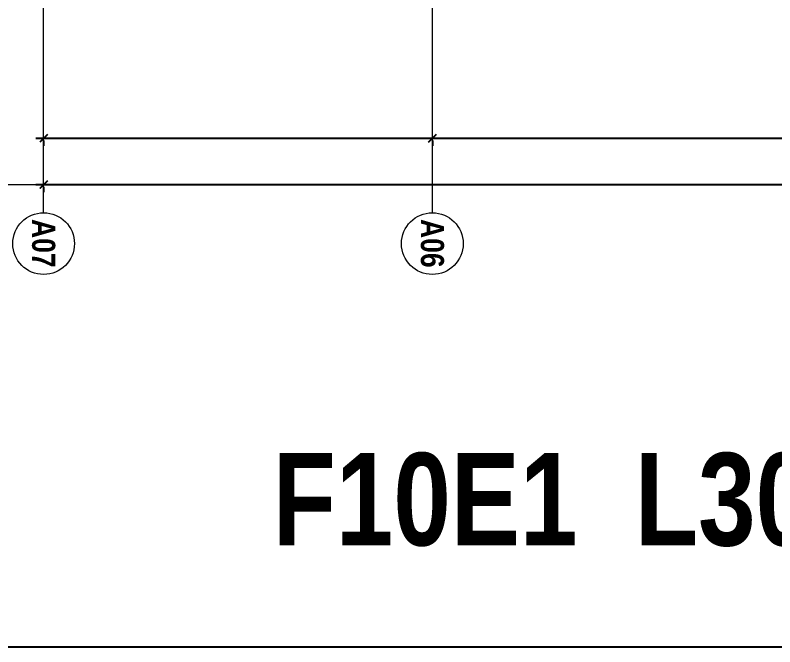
# Model space of a CAD drawing. Extents: x -15449 to 527173, y -170839 to 146543.
# Drawn here: x 237124 to 261743, y -160078 to -139614 of the extents above; entities that cross this region are included whole.
import ezdxf

# ---------------------------------------------------------------- set-up
doc = ezdxf.new("R2010")
doc.units = 0
doc.header["$LTSCALE"] = 8
doc.linetypes.add('IDA - Grid Line', pattern=[3500, 2000, -500, 500, -500])
doc.layers.get('0').update_dxf_attribs({"color": 1, "linetype": 'CONTINUOUS'})
doc.layers.get('Defpoints').update_dxf_attribs({"linetype": 'CONTINUOUS'})
doc.layers.add('1', color=1, linetype='CONTINUOUS')
doc.layers.add('A-_ANOTGRID_E', color=7, linetype='CONTINUOUS', lineweight=9)
doc.layers.add('A-ANOT----_D', color=7, linetype='CONTINUOUS', lineweight=9)
doc.styles.add('Arial Narrow_2', font='ARIALN.TTF', dxfattribs={"width": 0.8, "height": 0.22})
doc.styles.add('Arial Narrow_B', font='ARIALNB.TTF', dxfattribs={"height": 750})
doc.styles.add('Site Area', font='arial.ttf', dxfattribs={"width": 0.8})
doc.dimstyles.new('IDA_-_Arial_-_2_5mm_-_Black_-_Diagonal', dxfattribs={"dimscale": 304.8, "dimtxt": 639.644359, "dimasz": 0.82021, "dimexe": 0.82021, "dimexo": 0.82021, "dimgap": 0, "dimtad": 1, "dimdec": 0, "dimzin": 0, "dimdsep": 46, "dimtxsty": 'Arial Narrow_2', "dimblk1": 'OBLIQUE', "dimblk2": 'OBLIQUE', "dimsah": 1, "dimcen": 0.09, "dimdle": 0.82021, "dimazin": 0, "dimtfac": 1, "dimtdec": 4, "dimtix": 1, "dimtmove": 0, "dimatfit": 3, "dimfxl": 1, "dimtvp": 1, "dimtolj": 1, "dimtzin": 0, "dimarcsym": 2})

# ---------------------------------------------------------------- blocks, each defined once
blk = doc.blocks.new('_Oblique')
at = {"color": 0, "linetype": 'ByBlock', "lineweight": -2}
blk.add_line((-0.5, -0.5), (0.5, 0.5), dxfattribs=at)
blk = doc.blocks.new('*D311')
at = {"layer": 'A-ANOT----_D', "color": 0, "lineweight": -2, "transparency": 16777216}
for p, q in [((237794, -145101), (312694, -145101)), ((238044, -145174), (238044, -145351)), ((312444, -145174), (312444, -145351))]:
    blk.add_line(p, q, dxfattribs=at)
at = {"layer": 'Defpoints', "color": 0, "transparency": 16777216}
for p in [(238044, -144924), (312444, -144924), (312444, -145101)]:
    blk.add_point(p, dxfattribs=at)
at = {"layer": 'A-ANOT----_D', "color": 0, "lineweight": -2, "transparency": 16777216, "xscale": 250, "yscale": 250, "zscale": 250, "rotation": 180}
blk.add_blockref('_Oblique', (238044, -145101), dxfattribs=at)
at = {"layer": 'A-ANOT----_D', "color": 0, "lineweight": -2, "transparency": 16777216, "xscale": 250, "yscale": 250, "zscale": 250}
blk.add_blockref('_Oblique', (312444, -145101), dxfattribs=at)
at = {"layer": 'A-ANOT----_D', "color": 0, "transparency": 16777216, "insert": (275244, -145100), "char_height": 0.22, "width": 2375.82, "attachment_point": 5, "style": 'Arial Narrow_2'}
blk.add_mtext('\\A1;74400', dxfattribs=at)
blk = doc.blocks.new('*D312')
at = {"layer": 'A-ANOT----_D', "color": 0, "lineweight": -2, "transparency": 16777216}
for p, q in [((237794, -143601), (250894, -143601)), ((238044, -143674), (238044, -143851)), ((250644, -143674), (250644, -143851))]:
    blk.add_line(p, q, dxfattribs=at)
at = {"layer": 'Defpoints', "color": 0, "transparency": 16777216}
for p in [(238044, -143424), (250644, -143424), (250644, -143601)]:
    blk.add_point(p, dxfattribs=at)
at = {"layer": 'A-ANOT----_D', "color": 0, "lineweight": -2, "transparency": 16777216, "xscale": 250, "yscale": 250, "zscale": 250, "rotation": 180}
blk.add_blockref('_Oblique', (238044, -143601), dxfattribs=at)
at = {"layer": 'A-ANOT----_D', "color": 0, "lineweight": -2, "transparency": 16777216, "xscale": 250, "yscale": 250, "zscale": 250}
blk.add_blockref('_Oblique', (250644, -143601), dxfattribs=at)
at = {"layer": 'A-ANOT----_D', "color": 0, "transparency": 16777216, "insert": (244344, -143600), "char_height": 0.22, "width": 2375.82, "attachment_point": 5, "style": 'Arial Narrow_2'}
blk.add_mtext('\\A1;12600', dxfattribs=at)
blk = doc.blocks.new('*D313')
at = {"layer": 'A-ANOT----_D', "color": 0, "lineweight": -2, "transparency": 16777216}
for p, q in [((250394, -143601), (263494, -143601)), ((250644, -143674), (250644, -143851)), ((263244, -143674), (263244, -143851))]:
    blk.add_line(p, q, dxfattribs=at)
at = {"layer": 'Defpoints', "color": 0, "transparency": 16777216}
for p in [(250644, -143424), (263244, -143424), (263244, -143601)]:
    blk.add_point(p, dxfattribs=at)
at = {"layer": 'A-ANOT----_D', "color": 0, "lineweight": -2, "transparency": 16777216, "xscale": 250, "yscale": 250, "zscale": 250, "rotation": 180}
blk.add_blockref('_Oblique', (250644, -143601), dxfattribs=at)
at = {"layer": 'A-ANOT----_D', "color": 0, "lineweight": -2, "transparency": 16777216, "xscale": 250, "yscale": 250, "zscale": 250}
blk.add_blockref('_Oblique', (263244, -143601), dxfattribs=at)
at = {"layer": 'A-ANOT----_D', "color": 0, "transparency": 16777216, "insert": (256944, -143600), "char_height": 0.22, "width": 2375.82, "attachment_point": 5, "style": 'Arial Narrow_2'}
blk.add_mtext('\\A1;12600', dxfattribs=at)
blk = doc.blocks.new('Grid - 4 mm Dia-V240-PH1 LEVEL 1 - WWTP')
at = {"layer": 'A-_ANOTGRID_E'}
blk.add_circle((0, 0), 4, dxfattribs=at)

msp = doc.modelspace()

# ---------------------------------------------------------------- linework, layer by layer
at = {"layer": '1'}
msp.add_lwpolyline([(368682, -22338), (171314.1998, -22338), (171314.1998, -160078), (368682, -160078)], close=True, dxfattribs=at)
at = {"layer": 'A-_ANOTGRID_E', "color": 8, "linetype": 'IDA - Grid Line', "true_color": 0x808080}
for p, q in [((238043.8697, -146013.8773), (238043.8697, -47004.7177)), ((250643.8697, -146013.8599), (250643.8697, -47004.7177))]:
    msp.add_line(p, q, dxfattribs=at)
at = {"layer": 'A-ANOT----_D'}
for p, q in [((238043.8697, -145763.8773), (238043.8697, -144850.6074)), ((224893.8697, -145100.6074), (238293.8697, -145100.6074))]:
    msp.add_line(p, q, dxfattribs=at)

# ---------------------------------------------------------------- block references
at = {"layer": 'A-_ANOTGRID_E', "lineweight": 5, "xscale": 250.0000000000007, "yscale": 250.0000000000007, "zscale": 250.0000000000007}
for p in [(238043.8697, -147013.8773), (250643.8697, -147013.8599)]:
    msp.add_blockref('Grid - 4 mm Dia-V240-PH1 LEVEL 1 - WWTP', p, dxfattribs=at)
at = {"layer": 'A-ANOT----_D', "xscale": 250, "yscale": 250, "zscale": 250}
msp.add_blockref('_Oblique', (238043.8697, -145100.6074), dxfattribs=at)

# ---------------------------------------------------------------- texts
at = {"color": 8, "true_color": 0x808080, "insert": (245468, -153795.6344, 0), "char_height": 3000, "attachment_point": 1, "style": 'Site Area'}
msp.add_mtext_dynamic_manual_height_columns('{\\fArial|b1|i0|c0|p34;F10E1  L30 PARTITION LAYOUT SCALE 1:200 }', width=133992.306279, gutter_width=24254.764, heights=[0], dxfattribs=at)
at = {"layer": 'A-_ANOTGRID_E', "char_height": 750, "width": 1924.05, "attachment_point": 1, "rotation": 270, "style": 'Arial Narrow_B'}
for s, insert in [('A07', (238421.377, -146217.8261)), ('A06', (251021.377, -146217.8087))]:
    msp.add_mtext(s, dxfattribs=dict(at, insert=insert))

# ---------------------------------------------------------------- dimensions: what is measured, and where the dimension line sits
at = {"layer": 'A-ANOT----_D'}
for base, p1, p2, override, picture, middle in [((250643.8697, -143600.6074), (238043.8697, -143423.8307), (250643.8697, -143423.8307), {"dimpost": '<>', "dimfxl": 12600}, '*D312', (244343.8697, -143600.4951)), ((263243.8697, -143600.6074), (250643.8697, -143423.8307), (263243.8697, -143423.8307), {"dimpost": '<>', "dimfxl": 12600}, '*D313', (256943.8697, -143600.4951)), ((312443.8697, -145100.6074), (238043.8697, -144923.8307), (312443.8697, -144923.8307), {"dimpost": '<>', "dimfxl": 74600}, '*D311', (275243.8697, -145100.4951))]:
    dim = msp.add_linear_dim(base=base, p1=p1, p2=p2, dimstyle='IDA_-_Arial_-_2_5mm_-_Black_-_Diagonal', override=override, dxfattribs=at)
    dim.commit()
    dim.dimension.update_dxf_attribs({"geometry": picture, "text_midpoint": middle})

doc.saveas('drawing.dxf')
